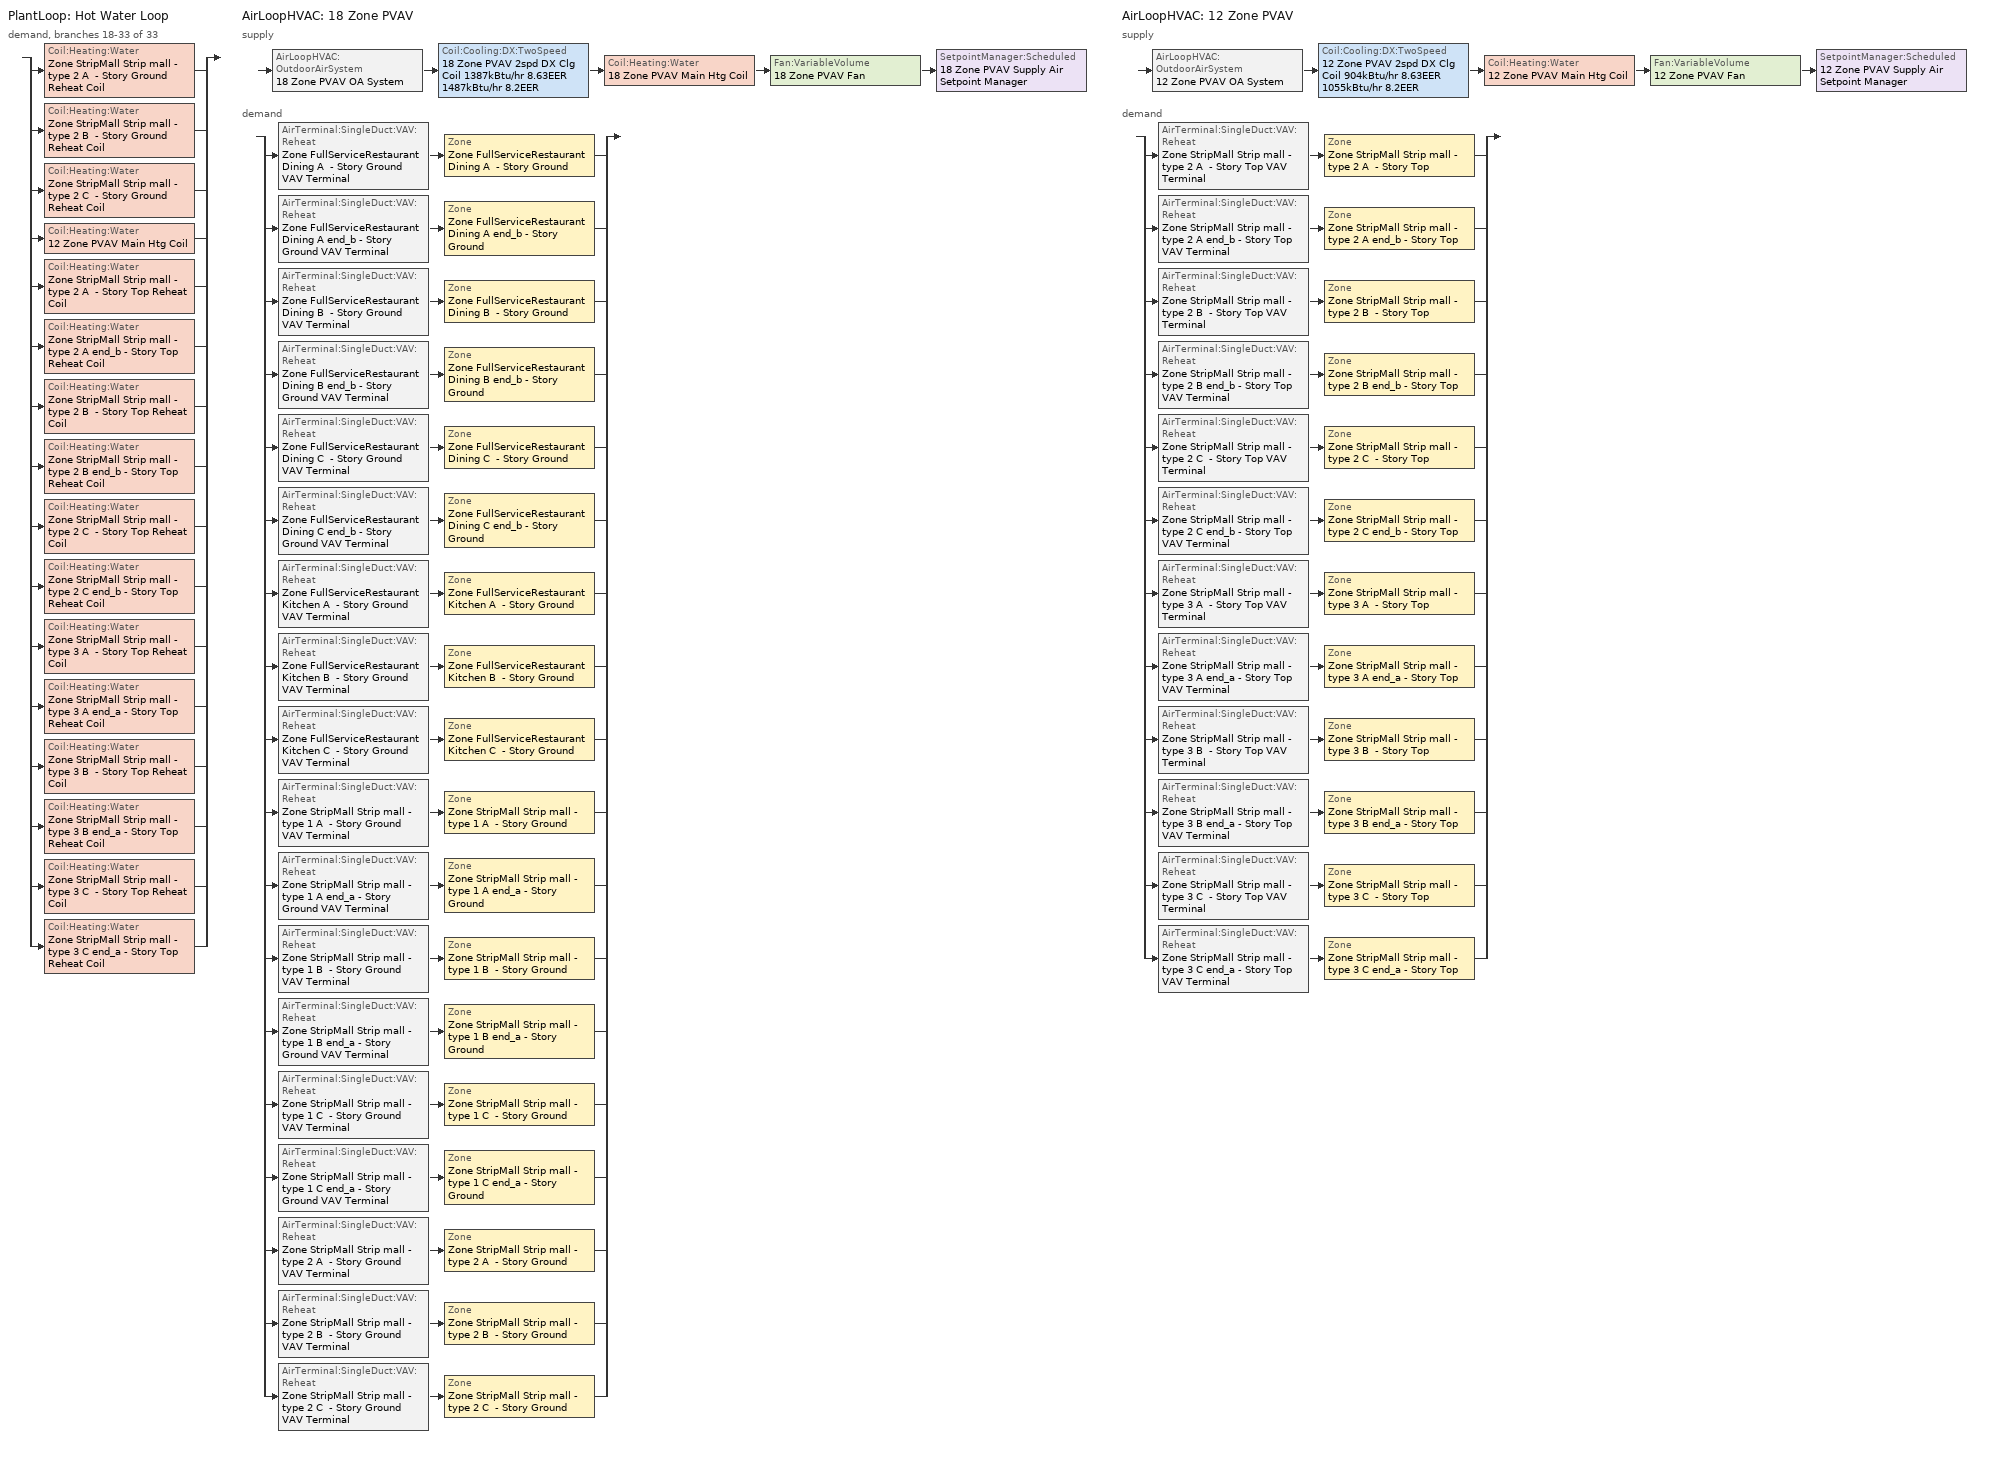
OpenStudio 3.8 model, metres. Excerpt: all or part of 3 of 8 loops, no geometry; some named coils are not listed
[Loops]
PlantLoop 'Hot Water Loop'
 demand, branches 18-33 of 33: split
  | Coil:Heating:Water 'Zone StripMall Strip mall - type 2 A  - Story Ground Reheat Coil'
  | Coil:Heating:Water 'Zone StripMall Strip mall - type 2 B  - Story Ground Reheat Coil'
  | Coil:Heating:Water 'Zone StripMall Strip mall - type 2 C  - Story Ground Reheat Coil'
  | Coil:Heating:Water '12 Zone PVAV Main Htg Coil'
  | Coil:Heating:Water 'Zone StripMall Strip mall - type 2 A  - Story Top Reheat Coil'
  | Coil:Heating:Water 'Zone StripMall Strip mall - type 2 A end_b - Story Top Reheat Coil'
  | Coil:Heating:Water 'Zone StripMall Strip mall - type 2 B  - Story Top Reheat Coil'
  | Coil:Heating:Water 'Zone StripMall Strip mall - type 2 B end_b - Story Top Reheat Coil'
  | Coil:Heating:Water 'Zone StripMall Strip mall - type 2 C  - Story Top Reheat Coil'
  | Coil:Heating:Water 'Zone StripMall Strip mall - type 2 C end_b - Story Top Reheat Coil'
  | Coil:Heating:Water 'Zone StripMall Strip mall - type 3 A  - Story Top Reheat Coil'
  | Coil:Heating:Water 'Zone StripMall Strip mall - type 3 A end_a - Story Top Reheat Coil'
  | Coil:Heating:Water 'Zone StripMall Strip mall - type 3 B  - Story Top Reheat Coil'
  | Coil:Heating:Water 'Zone StripMall Strip mall - type 3 B end_a - Story Top Reheat Coil'
  | Coil:Heating:Water 'Zone StripMall Strip mall - type 3 C  - Story Top Reheat Coil'
  | Coil:Heating:Water 'Zone StripMall Strip mall - type 3 C end_a - Story Top Reheat Coil'
AirLoopHVAC '18 Zone PVAV'
 supply: AirLoopHVAC:OutdoorAirSystem '18 Zone PVAV OA System' > Coil:Cooling:DX:TwoSpeed '18 Zone PVAV 2spd DX Clg Coil 1387kBtu/hr 8.63EER 1487kBtu/hr 8.2EER' > Coil:Heating:Water '18 Zone PVAV Main Htg Coil' > Fan:VariableVolume '18 Zone PVAV Fan' > SetpointManager:Scheduled '18 Zone PVAV Supply Air Setpoint Manager'
 demand: split
  | AirTerminal:SingleDuct:VAV:Reheat 'Zone FullServiceRestaurant Dining A  - Story Ground VAV Terminal' > Zone 'Zone FullServiceRestaurant Dining A  - Story Ground'
  | AirTerminal:SingleDuct:VAV:Reheat 'Zone FullServiceRestaurant Dining A end_b - Story Ground VAV Terminal' > Zone 'Zone FullServiceRestaurant Dining A end_b - Story Ground'
  | AirTerminal:SingleDuct:VAV:Reheat 'Zone FullServiceRestaurant Dining B  - Story Ground VAV Terminal' > Zone 'Zone FullServiceRestaurant Dining B  - Story Ground'
  | AirTerminal:SingleDuct:VAV:Reheat 'Zone FullServiceRestaurant Dining B end_b - Story Ground VAV Terminal' > Zone 'Zone FullServiceRestaurant Dining B end_b - Story Ground'
  | AirTerminal:SingleDuct:VAV:Reheat 'Zone FullServiceRestaurant Dining C  - Story Ground VAV Terminal' > Zone 'Zone FullServiceRestaurant Dining C  - Story Ground'
  | AirTerminal:SingleDuct:VAV:Reheat 'Zone FullServiceRestaurant Dining C end_b - Story Ground VAV Terminal' > Zone 'Zone FullServiceRestaurant Dining C end_b - Story Ground'
  | AirTerminal:SingleDuct:VAV:Reheat 'Zone FullServiceRestaurant Kitchen A  - Story Ground VAV Terminal' > Zone 'Zone FullServiceRestaurant Kitchen A  - Story Ground'
  | AirTerminal:SingleDuct:VAV:Reheat 'Zone FullServiceRestaurant Kitchen B  - Story Ground VAV Terminal' > Zone 'Zone FullServiceRestaurant Kitchen B  - Story Ground'
  | AirTerminal:SingleDuct:VAV:Reheat 'Zone FullServiceRestaurant Kitchen C  - Story Ground VAV Terminal' > Zone 'Zone FullServiceRestaurant Kitchen C  - Story Ground'
  | AirTerminal:SingleDuct:VAV:Reheat 'Zone StripMall Strip mall - type 1 A  - Story Ground VAV Terminal' > Zone 'Zone StripMall Strip mall - type 1 A  - Story Ground'
  | AirTerminal:SingleDuct:VAV:Reheat 'Zone StripMall Strip mall - type 1 A end_a - Story Ground VAV Terminal' > Zone 'Zone StripMall Strip mall - type 1 A end_a - Story Ground'
  | AirTerminal:SingleDuct:VAV:Reheat 'Zone StripMall Strip mall - type 1 B  - Story Ground VAV Terminal' > Zone 'Zone StripMall Strip mall - type 1 B  - Story Ground'
  | AirTerminal:SingleDuct:VAV:Reheat 'Zone StripMall Strip mall - type 1 B end_a - Story Ground VAV Terminal' > Zone 'Zone StripMall Strip mall - type 1 B end_a - Story Ground'
  | AirTerminal:SingleDuct:VAV:Reheat 'Zone StripMall Strip mall - type 1 C  - Story Ground VAV Terminal' > Zone 'Zone StripMall Strip mall - type 1 C  - Story Ground'
  | AirTerminal:SingleDuct:VAV:Reheat 'Zone StripMall Strip mall - type 1 C end_a - Story Ground VAV Terminal' > Zone 'Zone StripMall Strip mall - type 1 C end_a - Story Ground'
  | AirTerminal:SingleDuct:VAV:Reheat 'Zone StripMall Strip mall - type 2 A  - Story Ground VAV Terminal' > Zone 'Zone StripMall Strip mall - type 2 A  - Story Ground'
  | AirTerminal:SingleDuct:VAV:Reheat 'Zone StripMall Strip mall - type 2 B  - Story Ground VAV Terminal' > Zone 'Zone StripMall Strip mall - type 2 B  - Story Ground'
  | AirTerminal:SingleDuct:VAV:Reheat 'Zone StripMall Strip mall - type 2 C  - Story Ground VAV Terminal' > Zone 'Zone StripMall Strip mall - type 2 C  - Story Ground'
AirLoopHVAC '12 Zone PVAV'
 supply: AirLoopHVAC:OutdoorAirSystem '12 Zone PVAV OA System' > Coil:Cooling:DX:TwoSpeed '12 Zone PVAV 2spd DX Clg Coil 904kBtu/hr 8.63EER 1055kBtu/hr 8.2EER' > Coil:Heating:Water '12 Zone PVAV Main Htg Coil' > Fan:VariableVolume '12 Zone PVAV Fan' > SetpointManager:Scheduled '12 Zone PVAV Supply Air Setpoint Manager'
 demand: split
  | AirTerminal:SingleDuct:VAV:Reheat 'Zone StripMall Strip mall - type 2 A  - Story Top VAV Terminal' > Zone 'Zone StripMall Strip mall - type 2 A  - Story Top'
  | AirTerminal:SingleDuct:VAV:Reheat 'Zone StripMall Strip mall - type 2 A end_b - Story Top VAV Terminal' > Zone 'Zone StripMall Strip mall - type 2 A end_b - Story Top'
  | AirTerminal:SingleDuct:VAV:Reheat 'Zone StripMall Strip mall - type 2 B  - Story Top VAV Terminal' > Zone 'Zone StripMall Strip mall - type 2 B  - Story Top'
  | AirTerminal:SingleDuct:VAV:Reheat 'Zone StripMall Strip mall - type 2 B end_b - Story Top VAV Terminal' > Zone 'Zone StripMall Strip mall - type 2 B end_b - Story Top'
  | AirTerminal:SingleDuct:VAV:Reheat 'Zone StripMall Strip mall - type 2 C  - Story Top VAV Terminal' > Zone 'Zone StripMall Strip mall - type 2 C  - Story Top'
  | AirTerminal:SingleDuct:VAV:Reheat 'Zone StripMall Strip mall - type 2 C end_b - Story Top VAV Terminal' > Zone 'Zone StripMall Strip mall - type 2 C end_b - Story Top'
  | AirTerminal:SingleDuct:VAV:Reheat 'Zone StripMall Strip mall - type 3 A  - Story Top VAV Terminal' > Zone 'Zone StripMall Strip mall - type 3 A  - Story Top'
  | AirTerminal:SingleDuct:VAV:Reheat 'Zone StripMall Strip mall - type 3 A end_a - Story Top VAV Terminal' > Zone 'Zone StripMall Strip mall - type 3 A end_a - Story Top'
  | AirTerminal:SingleDuct:VAV:Reheat 'Zone StripMall Strip mall - type 3 B  - Story Top VAV Terminal' > Zone 'Zone StripMall Strip mall - type 3 B  - Story Top'
  | AirTerminal:SingleDuct:VAV:Reheat 'Zone StripMall Strip mall - type 3 B end_a - Story Top VAV Terminal' > Zone 'Zone StripMall Strip mall - type 3 B end_a - Story Top'
  | AirTerminal:SingleDuct:VAV:Reheat 'Zone StripMall Strip mall - type 3 C  - Story Top VAV Terminal' > Zone 'Zone StripMall Strip mall - type 3 C  - Story Top'
  | AirTerminal:SingleDuct:VAV:Reheat 'Zone StripMall Strip mall - type 3 C end_a - Story Top VAV Terminal' > Zone 'Zone StripMall Strip mall - type 3 C end_a - Story Top'
[Sizing:Zone] Zone Cooling Design Supply Air Temperature Input Method=SupplyAirTemperature; Zone Cooling Design Supply Air Temperature {C}=12.7778; Zone Cooling Design Supply Air Temperature Difference {deltaC}=11.11; Zone Heating Design Supply Air Temperature Input Method=SupplyAirTemperature; Zone Heating Design Supply Air Temperature {C}=50; Zone Heating Design Supply Air Temperature Difference {deltaC}=11.11; Zone Cooling Design Supply Air Humidity Ratio {kg-H2O/kg-air}=0.0085; Zone Heating Design Supply Air Humidity Ratio {kg-H2O/kg-air}=0.008; Cooling Design Air Flow Method=DesignDay; Heating Design Air Flow Method=DesignDay; Account for Dedicated Outdoor Air System=No; Dedicated Outdoor Air System Control Strategy=NeutralSupplyAir; Dedicated Outdoor Air Low Setpoint Temperature for Design {C}=autosize; Dedicated Outdoor Air High Setpoint Temperature for Design {C}=autosize; Zone Load Sizing Method=Sensible Load Only No Latent Load; Zone Latent Cooling Design Supply Air Humidity Ratio Input Method=HumidityRatioDifference; Zone Cooling Design Supply Air Humidity Ratio Difference {kgWater/kgDryAir}=0.005; Zone Latent Heating Design Supply Air Humidity Ratio Input Method=HumidityRatioDifference; Zone Humidification Design Supply Air Humidity Ratio Difference {kgWater/kgDryAir}=0.005
Zone StripMall Strip mall - type 1 A end_a - Story Ground; Zone StripMall Strip mall - type 1 B end_a - Story Ground; Zone StripMall Strip mall - type 1 C end_a - Story Ground; Zone StripMall Strip mall - type 1 A  - Story Ground; Zone StripMall Strip mall - type 1 B  - Story Ground; Zone StripMall Strip mall - type 1 C  - Story Ground; Zone FullServiceRestaurant Kitchen A  - Story Ground; Zone FullServiceRestaurant Kitchen B  - Story Ground; Zone FullServiceRestaurant Kitchen C  - Story Ground; Zone StripMall Strip mall - type 2 A  - Story Ground; Zone StripMall Strip mall - type 2 B  - Story Ground; Zone StripMall Strip mall - type 2 C  - Story Ground; Zone FullServiceRestaurant Dining A  - Story Ground; Zone FullServiceRestaurant Dining B  - Story Ground; Zone FullServiceRestaurant Dining C  - Story Ground; Zone FullServiceRestaurant Dining A end_b - Story Ground; Zone FullServiceRestaurant Dining B end_b - Story Ground; Zone FullServiceRestaurant Dining C end_b - Story Ground; Zone StripMall Strip mall - type 3 A end_a - Story Top; Zone StripMall Strip mall - type 3 B end_a - Story Top; Zone StripMall Strip mall - type 3 C end_a - Story Top; Zone StripMall Strip mall - type 3 A  - Story Top; Zone StripMall Strip mall - type 3 B  - Story Top; Zone StripMall Strip mall - type 3 C  - Story Top; Zone StripMall Strip mall - type 2 A  - Story Top; Zone StripMall Strip mall - type 2 B  - Story Top; Zone StripMall Strip mall - type 2 C  - Story Top; Zone StripMall Strip mall - type 2 A end_b - Story Top; Zone StripMall Strip mall - type 2 B end_b - Story Top; Zone StripMall Strip mall - type 2 C end_b - Story Top
[Zone equipment]
Zone StripMall Strip mall - type 1 A end_a - Story Ground: Zone StripMall Strip mall - type 1 A end_a - Story Ground VAV Terminal
Zone StripMall Strip mall - type 1 B end_a - Story Ground: Zone StripMall Strip mall - type 1 B end_a - Story Ground VAV Terminal
Zone StripMall Strip mall - type 1 C end_a - Story Ground: Zone StripMall Strip mall - type 1 C end_a - Story Ground VAV Terminal
Zone StripMall Strip mall - type 1 A  - Story Ground: Zone StripMall Strip mall - type 1 A  - Story Ground VAV Terminal
Zone StripMall Strip mall - type 1 B  - Story Ground: Zone StripMall Strip mall - type 1 B  - Story Ground VAV Terminal
Zone StripMall Strip mall - type 1 C  - Story Ground: Zone StripMall Strip mall - type 1 C  - Story Ground VAV Terminal
Zone FullServiceRestaurant Kitchen A  - Story Ground: Zone FullServiceRestaurant Kitchen A  - Story Ground Exhaust Fan, Zone FullServiceRestaurant Kitchen A  - Story Ground VAV Terminal
Zone FullServiceRestaurant Kitchen B  - Story Ground: Zone FullServiceRestaurant Kitchen B  - Story Ground Exhaust Fan, Zone FullServiceRestaurant Kitchen B  - Story Ground VAV Terminal
Zone FullServiceRestaurant Kitchen C  - Story Ground: Zone FullServiceRestaurant Kitchen C  - Story Ground Exhaust Fan, Zone FullServiceRestaurant Kitchen C  - Story Ground VAV Terminal
Zone StripMall Strip mall - type 2 A  - Story Ground: Zone StripMall Strip mall - type 2 A  - Story Ground VAV Terminal
Zone StripMall Strip mall - type 2 B  - Story Ground: Zone StripMall Strip mall - type 2 B  - Story Ground VAV Terminal
Zone StripMall Strip mall - type 2 C  - Story Ground: Zone StripMall Strip mall - type 2 C  - Story Ground VAV Terminal
Zone FullServiceRestaurant Dining A  - Story Ground: Zone FullServiceRestaurant Dining A  - Story Ground VAV Terminal
Zone FullServiceRestaurant Dining B  - Story Ground: Zone FullServiceRestaurant Dining B  - Story Ground VAV Terminal
Zone FullServiceRestaurant Dining C  - Story Ground: Zone FullServiceRestaurant Dining C  - Story Ground VAV Terminal
Zone FullServiceRestaurant Dining A end_b - Story Ground: Zone FullServiceRestaurant Dining A end_b - Story Ground VAV Terminal
Zone FullServiceRestaurant Dining B end_b - Story Ground: Zone FullServiceRestaurant Dining B end_b - Story Ground VAV Terminal
Zone FullServiceRestaurant Dining C end_b - Story Ground: Zone FullServiceRestaurant Dining C end_b - Story Ground VAV Terminal
Zone StripMall Strip mall - type 3 A end_a - Story Top: Zone StripMall Strip mall - type 3 A end_a - Story Top VAV Terminal
Zone StripMall Strip mall - type 3 B end_a - Story Top: Zone StripMall Strip mall - type 3 B end_a - Story Top VAV Terminal
Zone StripMall Strip mall - type 3 C end_a - Story Top: Zone StripMall Strip mall - type 3 C end_a - Story Top VAV Terminal
Zone StripMall Strip mall - type 3 A  - Story Top: Zone StripMall Strip mall - type 3 A  - Story Top VAV Terminal
Zone StripMall Strip mall - type 3 B  - Story Top: Zone StripMall Strip mall - type 3 B  - Story Top VAV Terminal
Zone StripMall Strip mall - type 3 C  - Story Top: Zone StripMall Strip mall - type 3 C  - Story Top VAV Terminal
Zone StripMall Strip mall - type 2 A  - Story Top: Zone StripMall Strip mall - type 2 A  - Story Top VAV Terminal
Zone StripMall Strip mall - type 2 B  - Story Top: Zone StripMall Strip mall - type 2 B  - Story Top VAV Terminal
Zone StripMall Strip mall - type 2 C  - Story Top: Zone StripMall Strip mall - type 2 C  - Story Top VAV Terminal
Zone StripMall Strip mall - type 2 A end_b - Story Top: Zone StripMall Strip mall - type 2 A end_b - Story Top VAV Terminal
Zone StripMall Strip mall - type 2 B end_b - Story Top: Zone StripMall Strip mall - type 2 B end_b - Story Top VAV Terminal
Zone StripMall Strip mall - type 2 C end_b - Story Top: Zone StripMall Strip mall - type 2 C end_b - Story Top VAV Terminal
[Fan:ZoneExhaust] Availability Schedule=RestaurantSitDown Kitchen_Exhaust_SCH; Fan Total Efficiency=0.0273754; Pressure Rise {Pa}=124.544; Flow Fraction Schedule=RestaurantSitDown Kitchen_Exhaust_SCH; System Availability Manager Coupling Mode=Decoupled
Name | Maximum Flow Rate {m3/s}
Zone FullServiceRestaurant Kitchen A  - Story Ground Exhaust Fan; Zone FullServiceRestaurant Kitchen C  - Story Ground Exhaust Fan | 0.0740437
Zone FullServiceRestaurant Kitchen B  - Story Ground Exhaust Fan | 0.527836
[SetpointManager:Scheduled] Control Variable=Temperature; Schedule=Supply Air Temp - 55.0F
Name | Setpoint Node or NodeList
18 Zone PVAV Supply Air Setpoint Manager | 18 Zone PVAV Supply Outlet Node
12 Zone PVAV Supply Air Setpoint Manager | 12 Zone PVAV Supply Outlet Node
[AirLoopHVAC] Design Return Air Flow Fraction of Supply Air Flow=1
Name | Availability Schedule | Design Supply Air Flow Rate {m3/s}
18 Zone PVAV | 18 Zone PVAV Occ Sch | 11.6944
12 Zone PVAV | 12 Zone PVAV Occ Sch | 11.0351
[Sizing:System] Type of Load to Size On=Sensible; Central Heating Maximum System Air Flow Ratio=0.3; Preheat Design Temperature {C}=7.22222; Preheat Design Humidity Ratio {kg-H2O/kg-Air}=0.008; Precool Design Temperature {C}=12.7778; Precool Design Humidity Ratio {kg-H2O/kg-Air}=0.008; Central Cooling Design Supply Air Temperature {C}=12.7778; Central Heating Design Supply Air Temperature {C}=12.7778; Sizing Option=Coincident; 100% Outdoor Air in Cooling=No; 100% Outdoor Air in Heating=No; Central Cooling Design Supply Air Humidity Ratio {kg-H2O/kg-Air}=0.0085; Central Heating Design Supply Air Humidity Ratio {kg-H2O/kg-Air}=0.008; Cooling Design Air Flow Method=DesignDay; Heating Design Air Flow Method=DesignDay; System Outdoor Air Method=ZoneSum; Zone Maximum Outdoor Air Fraction=1; Cooling Supply Air Flow Rate Per Floor Area {m3/s-m2}=0.00996765; Cooling Fraction of Autosized Cooling Supply Air Flow Rate=1; Cooling Supply Air Flow Rate Per Unit Cooling Capacity {m3/s-W}=3.94755e-05; Heating Supply Air Flow Rate Per Floor Area {m3/s-m2}=0.00996765; Heating Fraction of Autosized Heating Supply Air Flow Rate=1; Heating Fraction of Autosized Cooling Supply Air Flow Rate=1; Heating Supply Air Flow Rate Per Unit Heating Capacity {m3/s-W}=3.15882e-05; Cooling Design Capacity Method=CoolingDesignCapacity; Cooling Design Capacity Per Floor Area {W/m2}=234.7; Fraction of Autosized Cooling Design Capacity=1; Heating Design Capacity Method=HeatingDesignCapacity; Heating Design Capacity Per Floor Area {W/m2}=157; Fraction of Autosized Heating Design Capacity=1; Central Cooling Capacity Control Method=OnOff; Occupant Diversity=1
Name | Design Outdoor Air Flow Rate {m3/s} | Cooling Design Capacity {W} | Heating Design Capacity {W}
18 Zone PVAV | 11.6944 | 203912 | 264440
12 Zone PVAV | 11.0351 | 157723 | 115594
[Fan:VariableVolume] Availability Schedule=Always On Discrete; Pressure Rise {Pa}=1389.92; Fan Power Minimum Flow Rate Input Method=Fraction; Fan Power Minimum Flow Fraction=0.25; Fan Power Minimum Air Flow Rate {m3/s}=0; Motor In Airstream Fraction=1; Fan Power Coefficient 1=0.189848; Fan Power Coefficient 2=0.31447; Fan Power Coefficient 3=0.495682; Fan Power Coefficient 4=0; Fan Power Coefficient 5=0
Name | Fan Total Efficiency | Maximum Flow Rate {m3/s} | Motor Efficiency
18 Zone PVAV Fan | 0.6084 | 11.6944 | 0.936
12 Zone PVAV Fan | 0.6045 | 11.0351 | 0.93
[Coil:Heating:Water] Availability Schedule=Always On Discrete; Rated Inlet Water Temperature {C}=82.2222; Rated Outlet Water Temperature {C}=71.1111
Name | U-Factor Times Area Value {W/K} | Maximum Water Flow Rate {m3/s} | Rated Capacity {W} | Rated Inlet Air Temperature {C} | Rated Outlet Air Temperature {C}
Zone StripMall Strip mall - type 2 A  - Story Ground Reheat Coil | 83.3401 | 8.74936e-05 | 4000.1 | 12.7778 | 50
Zone StripMall Strip mall - type 2 B  - Story Ground Reheat Coil | 37.4671 | 4.75057e-05 | 2171.9 | 12.7778 | 50
Zone StripMall Strip mall - type 2 C  - Story Ground Reheat Coil | 83.7011 | 8.55476e-05 | 3911.13 | 12.7778 | 50
12 Zone PVAV Main Htg Coil | 1582.19 | 0.00267688 | 122384 | 7.22222 | 12.7778
Zone StripMall Strip mall - type 2 A  - Story Top Reheat Coil | 61.4143 | 6.38672e-05 | 2919.93 | 12.7778 | 50
Zone StripMall Strip mall - type 2 A end_b - Story Top Reheat Coil | 127.49 | 0.00012454 | 5693.8 | 12.7778 | 50
Zone StripMall Strip mall - type 2 B  - Story Top Reheat Coil | 101.444 | 0.000110597 | 5056.34 | 12.7778 | 50
Zone StripMall Strip mall - type 2 B end_b - Story Top Reheat Coil | 488.269 | 0.000503251 | 23008 | 12.7778 | 50
Zone StripMall Strip mall - type 2 C  - Story Top Reheat Coil | 61.4008 | 6.14084e-05 | 2807.52 | 12.7778 | 50
Zone StripMall Strip mall - type 2 C end_b - Story Top Reheat Coil | 130.046 | 0.000120954 | 5529.89 | 12.7778 | 50
Zone StripMall Strip mall - type 3 A  - Story Top Reheat Coil | 430.62 | 0.000447221 | 20446.4 | 12.7778 | 50
Zone StripMall Strip mall - type 3 A end_a - Story Top Reheat Coil | 130.781 | 0.000121638 | 5561.14 | 12.7778 | 50
Zone StripMall Strip mall - type 3 B  - Story Top Reheat Coil | 575.663 | 0.000630666 | 28833.3 | 12.7778 | 50
Zone StripMall Strip mall - type 3 B end_a - Story Top Reheat Coil | 502.184 | 0.000467063 | 21353.5 | 12.7778 | 50
Zone StripMall Strip mall - type 3 C  - Story Top Reheat Coil | 430.552 | 0.000431019 | 19705.7 | 12.7778 | 50
Zone StripMall Strip mall - type 3 C end_a - Story Top Reheat Coil | 130.747 | 0.000121606 | 5559.7 | 12.7778 | 50
[Controller:WaterCoil] Action=Normal; Controller Convergence Tolerance {deltaC}=0.0001; Minimum Actuated Flow {m3/s}=0
Name | Water Coil | Maximum Actuated Flow {m3/s}
Zone StripMall Strip mall - type 2 A  - Story Ground Reheat Coil Controller | Zone StripMall Strip mall - type 2 A  - Story Ground Reheat Coil
Zone StripMall Strip mall - type 2 B  - Story Ground Reheat Coil Controller | Zone StripMall Strip mall - type 2 B  - Story Ground Reheat Coil
Zone StripMall Strip mall - type 2 C  - Story Ground Reheat Coil Controller | Zone StripMall Strip mall - type 2 C  - Story Ground Reheat Coil
12 Zone PVAV Main Htg Coil Controller | 12 Zone PVAV Main Htg Coil | 0.00267688
Zone StripMall Strip mall - type 2 A  - Story Top Reheat Coil Controller | Zone StripMall Strip mall - type 2 A  - Story Top Reheat Coil
Zone StripMall Strip mall - type 2 A end_b - Story Top Reheat Coil Controller | Zone StripMall Strip mall - type 2 A end_b - Story Top Reheat Coil
Zone StripMall Strip mall - type 2 B  - Story Top Reheat Coil Controller | Zone StripMall Strip mall - type 2 B  - Story Top Reheat Coil
Zone StripMall Strip mall - type 2 B end_b - Story Top Reheat Coil Controller | Zone StripMall Strip mall - type 2 B end_b - Story Top Reheat Coil
Zone StripMall Strip mall - type 2 C  - Story Top Reheat Coil Controller | Zone StripMall Strip mall - type 2 C  - Story Top Reheat Coil
Zone StripMall Strip mall - type 2 C end_b - Story Top Reheat Coil Controller | Zone StripMall Strip mall - type 2 C end_b - Story Top Reheat Coil
Zone StripMall Strip mall - type 3 A  - Story Top Reheat Coil Controller | Zone StripMall Strip mall - type 3 A  - Story Top Reheat Coil
Zone StripMall Strip mall - type 3 A end_a - Story Top Reheat Coil Controller | Zone StripMall Strip mall - type 3 A end_a - Story Top Reheat Coil
Zone StripMall Strip mall - type 3 B  - Story Top Reheat Coil Controller | Zone StripMall Strip mall - type 3 B  - Story Top Reheat Coil
Zone StripMall Strip mall - type 3 B end_a - Story Top Reheat Coil Controller | Zone StripMall Strip mall - type 3 B end_a - Story Top Reheat Coil
Zone StripMall Strip mall - type 3 C  - Story Top Reheat Coil Controller | Zone StripMall Strip mall - type 3 C  - Story Top Reheat Coil
Zone StripMall Strip mall - type 3 C end_a - Story Top Reheat Coil Controller | Zone StripMall Strip mall - type 3 C end_a - Story Top Reheat Coil
[Coil:Cooling:DX:TwoSpeed] Availability Schedule=Always On Discrete; Rated High Speed COP {W/W}=2.86657; Rated High Speed Evaporator Fan Power Per Volume Flow Rate 2017 {W/(m3/s)}=773.3; Rated High Speed Evaporator Fan Power Per Volume Flow Rate 2023 {W/(m3/s)}=934.4; Unit Internal Static Air Pressure {Pa}=773.3; Total Cooling Capacity Function of Temperature Curve=DOE Ref DX Clg Coil Cool-Cap-fT; Total Cooling Capacity Function of Flow Fraction Curve=DOE Ref DX Clg Coil Cool-CAP-fFlow; Energy Input Ratio Function of Temperature Curve=DOE Ref DX Clg Coil Cool-EIR-fT; Energy Input Ratio Function of Flow Fraction Curve=DOE Ref DX Clg Coil Cool-EIR-fFlow; Part Load Fraction Correlation Curve=DOE Ref DX Clg Coil Cool-PLF-fPLR; Rated Low Speed Sensible Heat Ratio=0.69; Rated Low Speed COP {W/W}=2.86657; Rated Low Speed Evaporator Fan Power Per Volume Flow Rate 2017 {W/(m3/s)}=773.3; Rated Low Speed Evaporator Fan Power Per Volume Flow Rate 2023 {W/(m3/s)}=934.4; Low Speed Total Cooling Capacity Function of Temperature Curve=DOE Ref DX Clg Coil Cool-Cap-fT; Low Speed Energy Input Ratio Function of Temperature Curve=DOE Ref DX Clg Coil Cool-EIR-fT; Condenser Type=AirCooled; Minimum Outdoor Dry-Bulb Temperature for Compressor Operation {C}=-25; High Speed Evaporative Condenser Effectiveness=0.9; High Speed Evaporative Condenser Air Flow Rate {m3/s}=Autosize; High Speed Evaporative Condenser Pump Rated Power Consumption {W}=Autosize; Low Speed Evaporative Condenser Effectiveness=0.9; Low Speed Evaporative Condenser Air Flow Rate {m3/s}=Autosize; Low Speed Evaporative Condenser Pump Rated Power Consumption {W}=Autosize; Basin Heater Capacity {W/K}=0; Basin Heater Setpoint Temperature {C}=2
Name | Rated High Speed Total Cooling Capacity {W} | Rated High Speed Sensible Heat Ratio | Rated High Speed Air Flow Rate {m3/s} | Rated Low Speed Total Cooling Capacity {W} | Rated Low Speed Air Flow Rate {m3/s}
18 Zone PVAV 2spd DX Clg Coil 1387kBtu/hr 8.63EER 1487kBtu/hr 8.2EER | 290399 | 0.701083 | 11.6944 | 96790.1 | 3.89774
12 Zone PVAV 2spd DX Clg Coil 904kBtu/hr 8.63EER 1055kBtu/hr 8.2EER | 252022 | 0.727484 | 11.0351 | 83999 | 3.67801
[Controller:OutdoorAir] Economizer Control Type=FixedDryBulb; Economizer Control Action Type=ModulateFlow; Economizer Maximum Limit Dry-Bulb Temperature {C}=21.1111; Lockout Type=LockoutWithCompressor; Minimum Limit Type=FixedMinimum; High Humidity Control=No; Heat Recovery Bypass Control Type=BypassWhenWithinEconomizerLimits; Economizer Operation Staging=InterlockedWithMechanicalCooling
Name | Minimum Outdoor Air Flow Rate {m3/s} | Maximum Outdoor Air Flow Rate {m3/s} | Minimum Outdoor Air Schedule | Minimum Fraction of Outdoor Air Schedule | Maximum Fraction of Outdoor Air Schedule | Controller Mechanical Ventilation
18 Zone PVAV OA Controller | 5.49582 | 11.6944 | 18 Zone PVAV_night_ventcycle_schedule | FRAC_OA_MIN_ems_18_Zone_PVAV_OA_Controller | FRAC_OA_MAX_ems_18_Zone_PVAV_OA_Controller | 18 Zone PVAV Mechanical Ventilation Controller
12 Zone PVAV OA Controller | 2.6547 | 11.0351 | 12 Zone PVAV_night_ventcycle_schedule | FRAC_OA_MIN_ems_12_Zone_PVAV_OA_Controller | FRAC_OA_MAX_ems_12_Zone_PVAV_OA_Controller | 12 Zone PVAV Mechanical Ventilation Controller
[Controller:MechanicalVentilation] Availability Schedule=Always On Discrete; System Outdoor Air Method=ZoneSum
18 Zone PVAV Mechanical Ventilation Controller; 12 Zone PVAV Mechanical Ventilation Controller
[AirLoopHVAC:OutdoorAirSystem]
Name | Controller
18 Zone PVAV OA System | 18 Zone PVAV OA Controller
12 Zone PVAV OA System | 12 Zone PVAV OA Controller
[AirTerminal:SingleDuct:VAV:Reheat] Availability Schedule=Always On Discrete; Zone Minimum Air Flow Input Method=Constant; Constant Minimum Air Flow Fraction=0.3; Minimum Hot Water or Steam Flow Rate {m3/s}=0; Convergence Tolerance=0.001; Damper Heating Action=Normal; Maximum Flow per Zone Floor Area During Reheat {m3/s-m2}=AutoSize; Maximum Flow Fraction During Reheat=AutoSize; Maximum Reheat Air Temperature {C}=50; Control For Outdoor Air=No
Name | Maximum Air Flow Rate {m3/s} | Fixed Minimum Air Flow Rate {m3/s} | Reheat Coil | Maximum Hot Water or Steam Flow Rate {m3/s}
Zone FullServiceRestaurant Dining A  - Story Ground VAV Terminal | 0.552512 | 0.165754 | Zone FullServiceRestaurant Dining A  - Story Ground Reheat Coil | 0.000107779
Zone FullServiceRestaurant Dining A end_b - Story Ground VAV Terminal | 0.461168 | 0.13835 | Zone FullServiceRestaurant Dining A end_b - Story Ground Reheat Coil | 0.000116084
Zone FullServiceRestaurant Dining B  - Story Ground VAV Terminal | 2.06722 | 0.620166 | Zone FullServiceRestaurant Dining B  - Story Ground Reheat Coil | 0.00015022
Zone FullServiceRestaurant Dining B end_b - Story Ground VAV Terminal | 2.38843 | 0.71653 | Zone FullServiceRestaurant Dining B end_b - Story Ground Reheat Coil | 0.000458188
Zone FullServiceRestaurant Dining C  - Story Ground VAV Terminal | 0.512078 | 0.153623 | Zone FullServiceRestaurant Dining C  - Story Ground Reheat Coil | 0.000105801
Zone FullServiceRestaurant Dining C end_b - Story Ground VAV Terminal | 0.423409 | 0.127023 | Zone FullServiceRestaurant Dining C end_b - Story Ground Reheat Coil | 0.000114078
Zone FullServiceRestaurant Kitchen A  - Story Ground VAV Terminal | 0.441886 | 0.132566 | Zone FullServiceRestaurant Kitchen A  - Story Ground Reheat Coil | 6.94068e-05
Zone FullServiceRestaurant Kitchen B  - Story Ground VAV Terminal | 0.601898 | 0.180569 | Zone FullServiceRestaurant Kitchen B  - Story Ground Reheat Coil | 3.65147e-05
Zone FullServiceRestaurant Kitchen C  - Story Ground VAV Terminal | 0.417647 | 0.125294 | Zone FullServiceRestaurant Kitchen C  - Story Ground Reheat Coil | 6.82299e-05
Zone StripMall Strip mall - type 1 A  - Story Ground VAV Terminal | 0.571465 | 0.17144 | Zone StripMall Strip mall - type 1 A  - Story Ground Reheat Coil | 0.000126929
Zone StripMall Strip mall - type 1 A end_a - Story Ground VAV Terminal | 0.251949 | 0.0755846 | Zone StripMall Strip mall - type 1 A end_a - Story Ground Reheat Coil | 0.000101045
Zone StripMall Strip mall - type 1 B  - Story Ground VAV Terminal | 1.07992 | 0.323975 | Zone StripMall Strip mall - type 1 B  - Story Ground Reheat Coil | 6.55141e-05
Zone StripMall Strip mall - type 1 B end_a - Story Ground VAV Terminal | 0.681676 | 0.204503 | Zone StripMall Strip mall - type 1 B end_a - Story Ground Reheat Coil | 0.000308464
Zone StripMall Strip mall - type 1 C  - Story Ground VAV Terminal | 0.51219 | 0.153657 | Zone StripMall Strip mall - type 1 C  - Story Ground Reheat Coil | 0.00012408
Zone StripMall Strip mall - type 1 C end_a - Story Ground VAV Terminal | 0.215583 | 0.0646748 | Zone StripMall Strip mall - type 1 C end_a - Story Ground Reheat Coil | 0.000101401
Zone StripMall Strip mall - type 2 A  - Story Ground VAV Terminal | 0.407512 | 0.122254 | Zone StripMall Strip mall - type 2 A  - Story Ground Reheat Coil | 8.74936e-05
Zone StripMall Strip mall - type 2 B  - Story Ground VAV Terminal | 0.78307 | 0.234921 | Zone StripMall Strip mall - type 2 B  - Story Ground Reheat Coil | 4.75057e-05
Zone StripMall Strip mall - type 2 C  - Story Ground VAV Terminal | 0.366889 | 0.110067 | Zone StripMall Strip mall - type 2 C  - Story Ground Reheat Coil | 8.55476e-05
Zone StripMall Strip mall - type 2 A  - Story Top VAV Terminal | 0.28848 | 0.0865439 | Zone StripMall Strip mall - type 2 A  - Story Top Reheat Coil | 6.38672e-05
Zone StripMall Strip mall - type 2 A end_b - Story Top VAV Terminal | 0.475454 | 0.142636 | Zone StripMall Strip mall - type 2 A end_b - Story Top Reheat Coil | 0.00012454
Zone StripMall Strip mall - type 2 B  - Story Top VAV Terminal | 0.592346 | 0.177704 | Zone StripMall Strip mall - type 2 B  - Story Top Reheat Coil | 0.000110597
Zone StripMall Strip mall - type 2 B end_b - Story Top VAV Terminal | 2.21189 | 0.663566 | Zone StripMall Strip mall - type 2 B end_b - Story Top Reheat Coil | 0.000503251
Zone StripMall Strip mall - type 2 C  - Story Top VAV Terminal | 0.248273 | 0.074482 | Zone StripMall Strip mall - type 2 C  - Story Top Reheat Coil | 6.14084e-05
Zone StripMall Strip mall - type 2 C end_b - Story Top VAV Terminal | 0.413723 | 0.124117 | Zone StripMall Strip mall - type 2 C end_b - Story Top Reheat Coil | 0.000120954
Zone StripMall Strip mall - type 3 A  - Story Top VAV Terminal | 2.01163 | 0.60349 | Zone StripMall Strip mall - type 3 A  - Story Top Reheat Coil | 0.000447221
Zone StripMall Strip mall - type 3 A end_a - Story Top VAV Terminal | 0.378779 | 0.113634 | Zone StripMall Strip mall - type 3 A end_a - Story Top Reheat Coil | 0.000121638
Zone StripMall Strip mall - type 3 B  - Story Top VAV Terminal | 3.44778 | 1.03433 | Zone StripMall Strip mall - type 3 B  - Story Top Reheat Coil | 0.000630666
Zone StripMall Strip mall - type 3 B end_a - Story Top VAV Terminal | 0.966106 | 0.289832 | Zone StripMall Strip mall - type 3 B end_a - Story Top Reheat Coil | 0.000467063
Zone StripMall Strip mall - type 3 C  - Story Top VAV Terminal | 1.74692 | 0.524076 | Zone StripMall Strip mall - type 3 C  - Story Top Reheat Coil | 0.000431019
Zone StripMall Strip mall - type 3 C end_a - Story Top VAV Terminal | 0.320029 | 0.0960088 | Zone StripMall Strip mall - type 3 C end_a - Story Top Reheat Coil | 0.000121606
[Schedule:Ruleset]
Name | Default Day Schedule | Summer Design Day Schedule | Winter Design Day Schedule
RestaurantSitDown Kitchen_Exhaust_SCH | RestaurantSitDown Kitchen_Exhaust_SCH Default | RestaurantSitDown Kitchen_Exhaust_SCH Summer Design Day | RestaurantSitDown Kitchen_Exhaust_SCH Winter Design Day
Supply Air Temp - 55.0F | Supply Air Temp - 55.0F Default
12 Zone PVAV Occ Sch | 12 Zone PVAV Occ Sch Default | 12 Zone PVAV Occ Sch Summer Design Day | 12 Zone PVAV Occ Sch Winter Design Day
18 Zone PVAV Occ Sch | 18 Zone PVAV Occ Sch Default | 18 Zone PVAV Occ Sch Summer Design Day | 18 Zone PVAV Occ Sch Winter Design Day
[Schedule:Day]
RestaurantSitDown Kitchen_Exhaust_SCH Default: Average, 2, 45, 0, 18, 45, 1, 24, 0, 0
RestaurantSitDown Kitchen_Exhaust_SCH Winter Design Day; RestaurantSitDown Kitchen_Exhaust_SCH Summer Design Day: 5, 0, 0, 24, 0, 1
RestaurantSitDown Kitchen_Exhaust_SCH Default|WntrDsn|SmrDsn|Sun|Wkdy Day: Average, 2, 45, 0, 19, 45, 1, 24, 0, 0
Supply Air Temp - 55.0F Default; autogen Supply Air Temp - 55.0F 0_day_sch: Average, 24, 0, 12.7778
12 Zone PVAV Occ Sch Default: 5, 30, 0, 16, 45, 1, 24, 0, 0
12 Zone PVAV Occ Sch Winter Design Day; 12 Zone PVAV Occ Sch Summer Design Day; 18 Zone PVAV Occ Sch Winter Design Day; 18 Zone PVAV Occ Sch Summer Design Day: 24, 0, 1
12 Zone PVAV Occ Sch Saturday: 5, 30, 0, 15, 45, 1, 24, 0, 0
12 Zone PVAV Occ Sch Sunday: 7, 30, 0, 14, 0, 1, 24, 0, 0
18 Zone PVAV Occ Sch Default: 4, 30, 0, 19, 0, 1, 24, 0, 0
18 Zone PVAV Occ Sch Saturday: 4, 30, 0, 18, 30, 1, 24, 0, 0
18 Zone PVAV Occ Sch Sunday: 4, 30, 0, 18, 0, 1, 24, 0, 0
[Schedule:Rule]
Schedule Rule 19: Schedule Ruleset=RestaurantSitDown Kitchen_Exhaust_SCH; Rule Order=0; Day Schedule=RestaurantSitDown Kitchen_Exhaust_SCH Default|WntrDsn|SmrDsn|Sun|Wkdy Day; Apply Sunday=Yes; Apply Monday=Yes; Apply Tuesday=Yes; Apply Wednesday=Yes; Apply Thursday=Yes; Apply Friday=Yes; Date Specification Type=DateRange; Start Month=1; Start Day=1; End Month=12; End Day=31
autogen Supply Air Temp - 55.0F 0: Schedule Ruleset=Supply Air Temp - 55.0F; Rule Order=0; Day Schedule=autogen Supply Air Temp - 55.0F 0_day_sch; Apply Sunday=Yes; Apply Monday=Yes; Apply Tuesday=Yes; Apply Wednesday=Yes; Apply Thursday=Yes; Apply Friday=Yes; Date Specification Type=SpecificDates; Apply Saturday=Yes; Specific Month 1=1; Specific Day 1=6; Specific Month 2=1; Specific Day 2=13; Specific Month 3=1; Specific Day 3=20; Specific Month 4=1; Specific Day 4=27; Specific Month 5=2; Specific Day 5=3; Specific Month 6=2; Specific Day 6=10; Specific Month 7=2; Specific Day 7=17; Specific Month 8=2; Specific Day 8=24; Specific Month 9=3; Specific Day 9=3; Specific Month 10=3; Specific Day 10=10; Specific Month 11=3; Specific Day 11=17; Specific Month 12=3; Specific Day 12=24; Specific Month 13=3; Specific Day 13=31; Specific Month 14=4; Specific Day 14=7; Specific Month 15=4; Specific Day 15=14; Specific Month 16=4; Specific Day 16=21; Specific Month 17=4; Specific Day 17=28; Specific Month 18=5; Specific Day 18=5; Specific Month 19=5; Specific Day 19=12; Specific Month 20=5; Specific Day 20=19; Specific Month 21=5; Specific Day 21=26; Specific Month 22=6; Specific Day 22=2; Specific Month 23=6; Specific Day 23=9; Specific Month 24=6; Specific Day 24=16; Specific Month 25=6; Specific Day 25=23; Specific Month 26=6; Specific Day 26=30; Specific Month 27=7; Specific Day 27=7; Specific Month 28=7; Specific Day 28=14; Specific Month 29=7; Specific Day 29=21; Specific Month 30=7; Specific Day 30=28; Specific Month 31=8; Specific Day 31=4; Specific Month 32=8; Specific Day 32=11; Specific Month 33=8; Specific Day 33=18; Specific Month 34=8; Specific Day 34=25; Specific Month 35=9; Specific Day 35=1; Specific Month 36=9; Specific Day 36=8; Specific Month 37=9; Specific Day 37=15; Specific Month 38=9; Specific Day 38=22; Specific Month 39=9; Specific Day 39=29; Specific Month 40=10; Specific Day 40=6; Specific Month 41=10; Specific Day 41=13; Specific Month 42=10; Specific Day 42=20; Specific Month 43=10; Specific Day 43=27; Specific Month 44=11; Specific Day 44=3; Specific Month 45=11; Specific Day 45=10; Specific Month 46=11; Specific Day 46=17; Specific Month 47=11; Specific Day 47=24; Specific Month 48=12; Specific Day 48=1; Specific Month 49=12; Specific Day 49=8; Specific Month 50=12; Specific Day 50=15; Specific Month 51=12; Specific Day 51=22; Specific Month 52=12; Specific Day 52=29
12 Zone PVAV Occ Sch Saturday Rule: Schedule Ruleset=12 Zone PVAV Occ Sch; Rule Order=1; Day Schedule=12 Zone PVAV Occ Sch Saturday; Date Specification Type=DateRange; Start Month=1; Start Day=1; End Month=12; End Day=31; Apply Saturday=Yes
12 Zone PVAV Occ Sch Sunday Rule: Schedule Ruleset=12 Zone PVAV Occ Sch; Rule Order=0; Day Schedule=12 Zone PVAV Occ Sch Sunday; Apply Sunday=Yes; Date Specification Type=DateRange; Start Month=1; Start Day=1; End Month=12; End Day=31
18 Zone PVAV Occ Sch Saturday Rule: Schedule Ruleset=18 Zone PVAV Occ Sch; Rule Order=1; Day Schedule=18 Zone PVAV Occ Sch Saturday; Date Specification Type=DateRange; Start Month=1; Start Day=1; End Month=12; End Day=31; Apply Saturday=Yes
18 Zone PVAV Occ Sch Sunday Rule: Schedule Ruleset=18 Zone PVAV Occ Sch; Rule Order=0; Day Schedule=18 Zone PVAV Occ Sch Sunday; Apply Sunday=Yes; Date Specification Type=DateRange; Start Month=1; Start Day=1; End Month=12; End Day=31
[Schedule:Constant]
Name | Value
Always On Discrete; 12 Zone PVAV_night_ventcycle_schedule; 18 Zone PVAV_night_ventcycle_schedule; FRAC_OA_MAX_ems_12_Zone_PVAV_OA_Controller; FRAC_OA_MAX_ems_18_Zone_PVAV_OA_Controller | 1
FRAC_OA_MIN_ems_12_Zone_PVAV_OA_Controller; FRAC_OA_MIN_ems_18_Zone_PVAV_OA_Controller | 0
[Curve:Biquadratic] Minimum Value of x=-100; Maximum Value of x=100; Minimum Value of y=-100; Maximum Value of y=100
Name | Coefficient1 Constant | Coefficient2 x | Coefficient3 x**2 | Coefficient4 y | Coefficient5 y**2 | Coefficient6 x*y
DOE Ref DX Clg Coil Cool-Cap-fT | 0.971212 | -0.0152755 | 0.00144345 | -0.00039321 | -6.8364e-06 | -0.000290596
DOE Ref DX Clg Coil Cool-EIR-fT | 0.286871 | 0.0239022 | -0.000810648 | 0.0134585 | 0.000338936 | -0.000487004
[Curve:Cubic] Coefficient1 Constant=1; Coefficient2 x=0; Coefficient3 x**2=0; Coefficient4 x**3=0; Minimum Value of x=-100; Maximum Value of x=100
DOE Ref DX Clg Coil Cool-CAP-fFlow; DOE Ref DX Clg Coil Cool-EIR-fFlow
[Curve:Quadratic]
DOE Ref DX Clg Coil Cool-PLF-fPLR: Coefficient1 Constant=0.909496; Coefficient2 x=0.0986477; Coefficient3 x**2=-0.00819488; Minimum Value of x=0; Maximum Value of x=1
